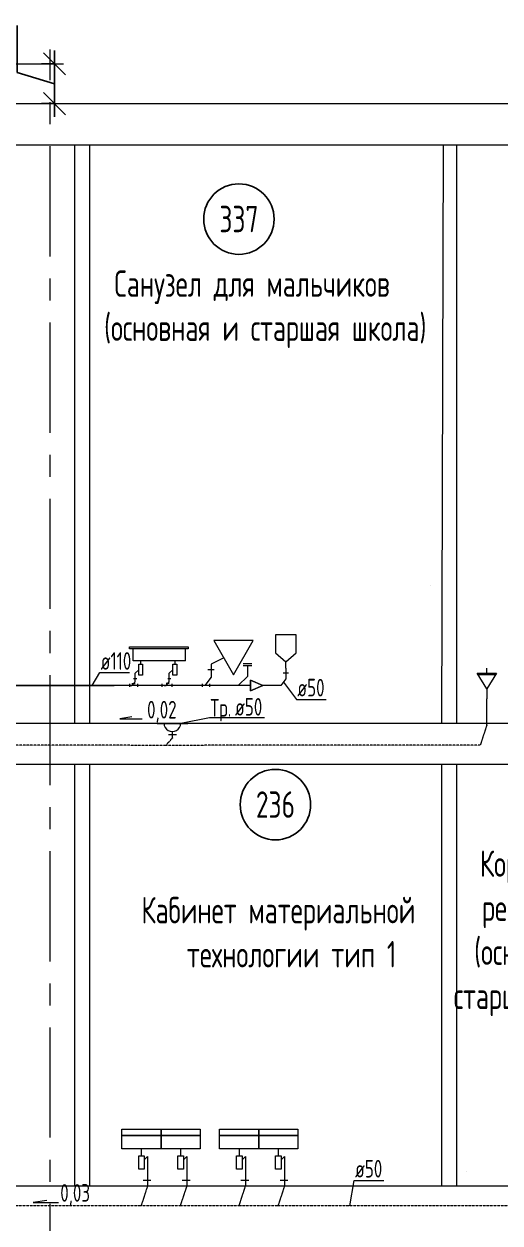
# Model space of a CAD drawing. Header units: millimetres. Extents: x -8689834 to 9419935, y -284943 to 166066.
# Drawn here: x -231714 to -226309, y -214953 to -201346 of the extents above; entities that cross this region are included whole.
import ezdxf
from ezdxf.enums import TextEntityAlignment as Align

# ---------------------------------------------------------------- set-up
doc = ezdxf.new("R2010")
doc.units = ezdxf.units.MM
doc.header["$MEASUREMENT"] = 0
doc.linetypes.add('01_base$0$DASHED2', pattern=[0.375, 0.25, -0.125])
doc.linetypes.add('CENTER', pattern=[2, 1.25, -0.25, 0.25, -0.25])
doc.layers.get('0').update_dxf_attribs({"color": 250, "lineweight": 9})
for name, color, linetype in [('PDF _0', 7, 'Continuous'), ('PDF __ВК-Text В1', 7, 'Continuous'), ('PDF __ВК-В1', 5, 'Continuous'), ('PDF __ВК-переход', 7, 'Continuous'), ('PDF __ВК-питьевой фонтанчик', 7, 'Continuous'), ('PDF __ВК-размеры', 7, 'Continuous'), ('PDF __ВК-стены', 7, 'Continuous'), ('PDF __Сантехника', 7, 'Continuous'), ('АР_Таблицы', 250, 'Continuous')]:
    doc.layers.add(name, color=color, linetype=linetype)
doc.layers.add('PDF __ВК-К1', color=7, linetype='Continuous', true_color=0xb80000)
for name, color, linetype, lineweight in [('АР_Маркер экспликации', 239, 'Continuous', 13), ('АР_Номер помещения', 1, 'Continuous', 25), ('АР_Оси', 195, 'Continuous', 9), ('АР_Оси размеры', 164, 'Continuous', 9), ('АР_Помещения_площадь', 19, 'Continuous', 9), ('ВК_канализация', 32, 'Continuous', 30)]:
    doc.layers.add(name, color=color, linetype=linetype, lineweight=lineweight)
doc.styles.add('ISOCPEUR', font='isocpeur.ttf', dxfattribs={"width": 0.7})
doc.styles.get("Standard").update_dxf_attribs({"font": 'isocpeur.ttf', "width": 0.7})
doc.styles.add('ГОСТ 2.304', font='isocpeur.ttf', dxfattribs={"width": 0.7})
doc.dimstyles.new('СПДС', dxfattribs={"dimscale": 100, "dimtxt": 2.5, "dimasz": 2.5, "dimexe": 1.5, "dimexo": 0, "dimgap": 1, "dimtad": 1, "dimdec": 0, "dimrnd": 1, "dimtxsty": 'ГОСТ 2.304', "dimblk": 'OBLIQUE', "dimcen": 2.5, "dimdle": 1.5, "dimadec": 0, "dimazin": 2, "dimtfac": 0.75, "dimtdec": 0, "dimtmove": 1, "dimatfit": 3, "dimfxl": 1, "dimtolj": 1, "dimarcsym": 1})

# ---------------------------------------------------------------- blocks, each defined once
blk = doc.blocks.new('*U1997')
at = {"layer": 'АР_Номер помещения', "color": 7}
blk.add_circle((-15720, 4793), 400, dxfattribs=at)
at = {"layer": 'АР_Помещения_площадь', "color": 7}
blk.add_line((-13545, 633), (-13545, 633), dxfattribs=at)
at = {"color": 7, "style": 'ISOCPEUR', "width": 0.7, "flags": 1}
blk.add_attdef('КАТЕГОРИЯ', (-499, -2092), '', height=250, dxfattribs=at)
at = {"layer": 'АР_Номер помещения', "color": 7, "style": 'ISOCPEUR', "width": 0.7}
blk.add_attdef('НОМЕР_ПОМЕЩЕНИЯ', text='', height=300, dxfattribs=at).set_placement((-15720, 4793), align=Align.MIDDLE_CENTER)
at = {"layer": 'АР_Помещения_площадь', "color": 7, "lineweight": 30, "width": 0.7, "flags": 104}
blk.add_attdef('ИМЯ_ПОМЕЩЕНИЯ', text='', height=100, dxfattribs=at).set_placement((158, 1217), align=Align.MIDDLE_CENTER)
at = {"layer": 'АР_Помещения_площадь', "color": 7, "style": 'ISOCPEUR', "width": 0.7}
blk.add_attdef('ПЛОЩАДЬ_ПОМЕЩЕНИЯ', text='', height=200, dxfattribs=at).set_placement((-13540, 880), align=Align.MIDDLE_RIGHT)
blk = doc.blocks.new('_Oblique')
at = {"color": 0, "linetype": 'ByBlock', "lineweight": -2}
blk.add_line((-0.5, -0.5), (0.5, 0.5), dxfattribs=at)
blk = doc.blocks.new('*D2054')
at = {"layer": 'АР_Оси размеры', "color": 0, "lineweight": -2, "ltscale": 100, "transparency": 16777216}
for p, q in [((-231791, -201896), (-231791, -201364)), ((-231366, -202400), (-231366, -201647)), ((-231366, -202024), (-231791, -201896)), ((-231366, -201797), (-231516, -201797)), ((-231366, -202250), (-231516, -202250))]:
    blk.add_line(p, q, dxfattribs=at)
at = {"layer": 'АР_Оси размеры', "color": 0, "lineweight": -2, "ltscale": 100, "transparency": 16777216, "xscale": 250, "yscale": 250, "zscale": 250}
for p, rotation in [((-231366, -201797), 90), ((-231366, -202250), 270)]:
    blk.add_blockref('_Oblique', p, dxfattribs=dict(at, rotation=rotation))
at = {"layer": 'АР_Оси размеры', "color": 0, "lineweight": 13, "ltscale": 100, "transparency": 16777216, "insert": (-232016, -201630), "char_height": 250, "attachment_point": 5, "rotation": 90, "style": 'ГОСТ 2.304'}
blk.add_mtext('\\A1;200', dxfattribs=at)
blk = doc.blocks.new('*U2040')
at = {"layer": 'АР_Номер помещения', "color": 7}
blk.add_circle((-15720, 4793), 400, dxfattribs=at)
at = {"layer": 'АР_Помещения_площадь', "color": 7}
blk.add_line((-13545, 633), (-13545, 633), dxfattribs=at)
at = {"color": 7, "style": 'ISOCPEUR', "width": 0.7, "flags": 1}
blk.add_attdef('КАТЕГОРИЯ', (-499, -2092), '', height=250, dxfattribs=at)
at = {"layer": 'АР_Номер помещения', "color": 7, "style": 'ISOCPEUR', "width": 0.7}
blk.add_attdef('НОМЕР_ПОМЕЩЕНИЯ', text='', height=300, dxfattribs=at).set_placement((-15720, 4793), align=Align.MIDDLE_CENTER)
at = {"layer": 'АР_Помещения_площадь', "color": 7, "lineweight": 30, "width": 0.7, "flags": 104}
blk.add_attdef('ИМЯ_ПОМЕЩЕНИЯ', text='', height=100, dxfattribs=at).set_placement((158, 1217), align=Align.MIDDLE_CENTER)
at = {"layer": 'АР_Помещения_площадь', "color": 7, "style": 'ISOCPEUR', "width": 0.7}
blk.add_attdef('ПЛОЩАДЬ_ПОМЕЩЕНИЯ', text='', height=200, dxfattribs=at).set_placement((-13540, 880), align=Align.MIDDLE_RIGHT)

msp = doc.modelspace()

# ---------------------------------------------------------------- linework, layer by layer
at = {"layer": 'PDF _0', "lineweight": 13}
msp.add_lwpolyline([(-231264.9, -201898.7), (-231468.1, -201695.5)], dxfattribs=at)
at = {"layer": 'PDF _0', "color": 3, "lineweight": 13}
msp.add_arc((-230029.9, -209280.3), 95.2, 179.99999, 0.00001, dxfattribs=at)
msp.add_arc((-230029.9, -209280.3), 95.2, 179.99999, 0.00001, dxfattribs=at)
at = {"layer": 'PDF __ВК-Text В1', "lineweight": 13}
for points in [[(-230489.4, -209207.1), (-230625.7, -209230.2), (-230372.4, -209230.2)], [(-231454.8, -214695.5), (-231609.4, -214721.7), (-231321.9, -214721.7)]]:
    msp.add_lwpolyline(points, dxfattribs=at)
at = {"layer": 'PDF __ВК-В1', "lineweight": 13}
msp.add_lwpolyline([(-226458.4, -208711.2), (-226458.4, -208656.1)], dxfattribs=at)
at = {"layer": 'PDF __ВК-В1', "color": 244, "lineweight": 13, "true_color": 0x991b1e}
msp.add_lwpolyline([(-226458.4, -209302.3), (-226458.4, -209302.3), (-226458.4, -209003.2)], dxfattribs=at)
at = {"layer": 'PDF __ВК-К1', "color": 244, "lineweight": 13, "true_color": 0x991b1e}
for points in [[(-229555.6, -208675.8), (-229628.1, -208675.8)], [(-229590.1, -208610.1), (-229590.1, -208758.7)], [(-229281.1, -208853.2), (-229174.3, -208746.4), (-229174.3, -208627.8)], [(-229224.2, -208601.7), (-229126.9, -208601.7)], [(-229224.2, -208627.8), (-229126.9, -208627.8)], [(-228712.7, -208712.2), (-228770.7, -208712.2)], [(-228740.3, -208657), (-228740.3, -208775.7)], [(-229141.9, -208853), (-230677.4, -208851.4), (-231969.4, -208851.4), (-230691.3, -208851.4)], [(-230512.6, -208851.5), (-230490, -208851.5), (-230453.6, -208813.2)], [(-230512.6, -208868.7), (-230512.6, -208832.3)], [(-230453.6, -208832.3), (-230490, -208832.3)], [(-230434.5, -208776.7), (-230471, -208776.7)], [(-230453.6, -208813.2), (-230453.6, -208776.7)], [(-230424.1, -208832.3), (-230424.1, -208868.7)], [(-230149.2, -208832.3), (-230149.2, -208868.7)], [(-230124, -208852), (-230101.4, -208852), (-230065, -208811.9)], [(-230065, -208831), (-230101.4, -208831)], [(-230045.9, -208776.7), (-230082.3, -208776.7)], [(-230065, -208811.9), (-230065, -208775.5)], [(-230035.5, -208832.3), (-230035.5, -208868.7)], [(-229687.2, -208869.6), (-229687.2, -208833.1)], [(-229590.1, -208758.7), (-229662.7, -208852)], [(-229603.4, -208869.6), (-229603.4, -208833.1)], [(-228798.3, -208853), (-229002.8, -208852.8)], [(-228740.3, -208775.7), (-228798.3, -208853)], [(-230201.4, -209282.4), (-229854.3, -209282.4)], [(-230027.8, -209447.5), (-230027.2, -209375.5)], [(-229981.3, -209413.6), (-230074.4, -209413.6)], [(-229981.3, -209413.6), (-230074.4, -209413.6)], [(-230310.2, -214338.9), (-230310.2, -214529.4)], [(-229865.7, -214338.9), (-229865.7, -214529.4)], [(-229200.3, -214338.9), (-229200.3, -214529.4)], [(-228755.8, -214338.9), (-228755.8, -214529.4)], [(-230272.1, -214470.1), (-230361, -214470.1)], [(-229827.6, -214470.1), (-229916.5, -214470.1)], [(-229162.2, -214470.1), (-229251.1, -214470.1)], [(-228717.7, -214470.1), (-228806.6, -214470.1)]]:
    msp.add_lwpolyline(points, dxfattribs=at)
at = {"layer": 'PDF __ВК-К1', "lineweight": 13}
msp.add_lwpolyline([(-230201.4, -209282.4), (-229854.3, -209282.4)], dxfattribs=at)
at = {"layer": 'PDF __ВК-К1', "color": 244, "linetype": '01_base$0$DASHED2', "lineweight": 13, "true_color": 0x991b1e}
for points in [[(-226458.4, -209300.4), (-226534.6, -209530.6), (-230104, -209532.2), (-230104, -209532.2)], [(-230027.8, -209447.5), (-230104, -209532.2), (-231960.5, -209531.3), (-232070.6, -209645.6)], [(-230310.2, -214529.4), (-230386.4, -214759.7), (-231955.5, -214759.7), (-232065.6, -214874)], [(-229865.7, -214529.4), (-229941.9, -214759.7), (-230386.4, -214759.7), (-230386.4, -214759.7)], [(-229200.3, -214529.4), (-229276.5, -214759.7), (-229941.9, -214759.7), (-229941.9, -214759.7)], [(-228755.8, -214529.4), (-228832, -214759.7), (-229276.5, -214759.7), (-229276.5, -214759.7)], [(-226121.5, -214527.4), (-226197.7, -214757.7), (-228832, -214759.7), (-228832, -214759.7)]]:
    msp.add_lwpolyline(points, dxfattribs=at)
at = {"layer": 'PDF __ВК-переход', "lineweight": 13}
msp.add_lwpolyline([(-229141.9, -208912.3), (-229141.9, -208793.7), (-229002.2, -208853), (-229141.9, -208912.3), (-229141.9, -208793.7), (-229002.2, -208853), (-229141.9, -208912.3), (-229002.2, -208853), (-229141.9, -208793.7)], close=True, dxfattribs=at)
at = {"layer": 'PDF __ВК-питьевой фонтанчик', "lineweight": 13}
for points in [[(-226458.4, -208889), (-226568.4, -208711.2), (-226348.3, -208711.2), (-226458.4, -208889), (-226458.4, -209003.2)], [(-226555.7, -208728.1), (-226356.8, -208728.1)]]:
    msp.add_lwpolyline(points, dxfattribs=at)
at = {"layer": 'PDF __ВК-размеры', "lineweight": 13}
msp.add_lwpolyline([(-232069.2, -201797.1), (-231264.9, -201797.1)], dxfattribs=at)
at = {"layer": 'PDF __ВК-стены', "color": 18, "lineweight": 13, "true_color": 0x000000}
for points in [[(-256738.2, -202250), (-176826, -202250)], [(-256738.2, -202715.7), (-177113.9, -202715.7)], [(-256738.2, -202715.7), (-176826, -202715.7)], [(-231140, -202715.7), (-231140, -209280.3)], [(-230970.7, -202715.7), (-230970.7, -209280.3)], [(-226953.4, -202715.7), (-226972.3, -209287.5)], [(-226803, -202715.7), (-226803, -209287.5)], [(-256364.8, -209280.3), (-176826, -209280.3)], [(-256361.7, -209745.9), (-176826, -209745.9)], [(-231140, -209745.9), (-231140, -214529.4)], [(-230970.7, -209745.9), (-230970.7, -214529.4)], [(-226972.3, -209753.1), (-226972.3, -214536.6)], [(-226803, -209753.1), (-226803, -214536.6)], [(-256195.5, -214529.4), (-176826, -214529.4)]]:
    msp.add_lwpolyline(points, dxfattribs=at)
at = {"layer": 'PDF __Сантехника', "lineweight": 13}
for points in [[(-228740.3, -208657), (-228740.3, -208585.2), (-228624.3, -208483), (-228624.3, -208278.7), (-228859, -208278.7), (-228859, -208483), (-228740.3, -208585.2)], [(-230476.2, -208572), (-230476.2, -208438.4)], [(-229879.1, -208572), (-229879.1, -208438.4)], [(-229879.1, -208572), (-230476.2, -208572)], [(-230389.4, -208572), (-230389.4, -208610.2)], [(-230000.8, -208572), (-230000.8, -208610.2)], [(-229445, -208537.6), (-229590.1, -208610.1)], [(-230453.6, -208714.3), (-230412, -208674.4)], [(-230453.6, -208776.7), (-230453.6, -208714.3)], [(-230065, -208714.3), (-230023.3, -208674.4)], [(-230065, -208776.7), (-230065, -208714.3)], [(-230382.1, -214110.3), (-230382.1, -214190.8)], [(-229937.7, -214110.3), (-229937.7, -214190.8)], [(-229272.2, -214110.3), (-229272.2, -214190.8)], [(-228827.8, -214110.3), (-228827.8, -214190.8)], [(-230348.3, -214237.3), (-230310.2, -214199.2), (-230310.2, -214338.9)], [(-229903.8, -214237.3), (-229865.7, -214199.2), (-229865.7, -214338.9)], [(-229238.4, -214237.3), (-229200.3, -214199.2), (-229200.3, -214338.9)], [(-228793.9, -214237.3), (-228755.8, -214199.2), (-228755.8, -214338.9)]]:
    msp.add_lwpolyline(points, dxfattribs=at)
for points in [[(-230514.3, -208414.2), (-229848.3, -208414.2), (-229848.3, -208438.4), (-230514.3, -208438.4)], [(-229334.5, -208731.1), (-229113.4, -208344.2), (-229559, -208344.2)], [(-230412, -208610.2), (-230366.9, -208610.2), (-230366.9, -208736.8), (-230412, -208736.8)], [(-230023.3, -208610.2), (-229978.2, -208610.2), (-229978.2, -208736.8), (-230023.3, -208736.8)], [(-230602.2, -213886), (-230157.8, -213886), (-230157.8, -213957.9), (-230602.2, -213957.9)], [(-230157.8, -213886), (-229713.3, -213886), (-229713.3, -213957.9), (-230157.8, -213957.9)], [(-229492.4, -213886), (-229047.9, -213886), (-229047.9, -213957.9), (-229492.4, -213957.9)], [(-229047.9, -213886), (-228603.4, -213886), (-228603.4, -213957.9), (-229047.9, -213957.9)], [(-230602.2, -213957.9), (-230157.8, -213957.9), (-230157.8, -214110.3), (-230602.2, -214110.3)], [(-230157.8, -213957.9), (-229713.3, -213957.9), (-229713.3, -214110.3), (-230157.8, -214110.3)], [(-229492.4, -213957.9), (-229047.9, -213957.9), (-229047.9, -214110.3), (-229492.4, -214110.3)], [(-229047.9, -213957.9), (-228603.4, -213957.9), (-228603.4, -214110.3), (-229047.9, -214110.3)], [(-230411.8, -214190.8), (-230348.3, -214190.8), (-230348.3, -214343.2), (-230411.8, -214343.2)], [(-229967.3, -214190.8), (-229903.8, -214190.8), (-229903.8, -214343.2), (-229967.3, -214343.2)], [(-229301.9, -214190.8), (-229238.4, -214190.8), (-229238.4, -214343.2), (-229301.9, -214343.2)], [(-228857.4, -214190.8), (-228793.9, -214190.8), (-228793.9, -214343.2), (-228857.4, -214343.2)]]:
    msp.add_lwpolyline(points, close=True, dxfattribs=at)
at = {"layer": 'АР_Оси', "color": 18, "linetype": 'CENTER', "lineweight": 13, "ltscale": 1000, "true_color": 0x000000}
msp.add_line((-231415.6, -225984.3), (-231415.6, -201637.3), dxfattribs=at)
at = {"layer": 'ВК_канализация', "color": 18, "lineweight": 13, "ltscale": 500, "true_color": 0x000000}
for points in [[(-230939.9, -208851.4), (-230851.6, -208707.1), (-230516.4, -208707.1)], [(-228769.3, -208814.3), (-228618.9, -209010), (-228283.7, -209010)], [(-228982.3, -209221.8), (-229607.2, -209221.8), (-229934.7, -209282.4)], [(-228013.4, -214759.1), (-227963.4, -214469.5), (-227628.1, -214469.5)]]:
    msp.add_lwpolyline(points, dxfattribs=at)

# ---------------------------------------------------------------- block references
at = {"layer": 'АР_Маркер экспликации', "color": 7, "lineweight": 13}
ref = msp.add_blockref('*U1997', (-213554, -208353), dxfattribs=at)
ref.add_attrib('НОМЕР_ПОМЕЩЕНИЯ', '337', dxfattribs={"layer": 'АР_Номер помещения', "color": 7, "height": 300, "style": 'ISOCPEUR', "width": 0.7}).set_placement((-229273.8, -203559.7), align=Align.MIDDLE_CENTER)
ref = msp.add_blockref('*U2040', (-213139.3, -214997.7), dxfattribs=at)
ref.add_attrib('НОМЕР_ПОМЕЩЕНИЯ', '236', dxfattribs={"layer": 'АР_Номер помещения', "color": 7, "height": 300, "style": 'ISOCPEUR', "width": 0.7}).set_placement((-228859.1, -210204.4), align=Align.MIDDLE_CENTER)

# ---------------------------------------------------------------- texts
at = {"layer": 'АР_Таблицы', "lineweight": 13, "ltscale": 100, "attachment_point": 4, "style": 'ISOCPEUR'}
for s, insert, char_height, width in [('\\pxi-1,l1,qc,t1,5;Санузел для мальчиков (основная и старшая школа)', (-231222.8, -204582.9), 300, 4196.36), ('\\pxi-1,l1,t1,5;ø110', (-230843.8, -208574.5), 200, 7500), ('\\pxi-1,l1,t1,5;ø50', (-228611.2, -208877.3), 200, 7500), ('\\pxi-1,l1,t1,5;0,02', (-230316.7, -209151.2), 200, 7500), ('\\pxi-1,l1,qc,t1,5;Коридор и \\Pрекреация \\P(основная и \\Pстаршая школа)', (-227935.4, -211665), 300, 4196.36), ('\\pxi-1,l1,qc,t1,5;Кабинет материальной технологии тип 1', (-230924.6, -211652.7), 300, 4196.36), ('\\pxi-1,l1,t1,5;ø50', (-227955.6, -214336.8), 200, 7500), ('\\pxi-1,l1,t1,5;0,03', (-231302.3, -214634.5), 200, 7500)]:
    msp.add_mtext(s, dxfattribs=dict(at, insert=insert, char_height=char_height, width=width))
at = {"layer": 'ВК_канализация', "color": 18, "lineweight": 13, "ltscale": 100, "true_color": 0x000000, "char_height": 200, "attachment_point": 4, "style": 'ISOCPEUR'}
for s, insert, width in [('\\pxi-1,l1,t1,5;ø50', (-229318.2, -209095.2), 7500), ('Тр.', (-229598.3, -209133.3), 5891.51)]:
    msp.add_mtext(s, dxfattribs=dict(at, insert=insert, width=width))

# ---------------------------------------------------------------- dimensions: what is measured, and where the dimension line sits
at = {"layer": 'АР_Оси размеры', "color": 18, "lineweight": 13, "ltscale": 100, "true_color": 0x000000}
dim = msp.add_linear_dim(base=(-231366.5, -201797.1), p1=(-231366.5, -202250), p2=(-231366.5, -201797.1), angle=90, text='200', dimstyle='СПДС', dxfattribs=at)
dim.commit()
dim.dimension.update_dxf_attribs({"geometry": '*D2054', "text_midpoint": (-232016.5, -201796.1)})

doc.saveas('drawing.dxf')
